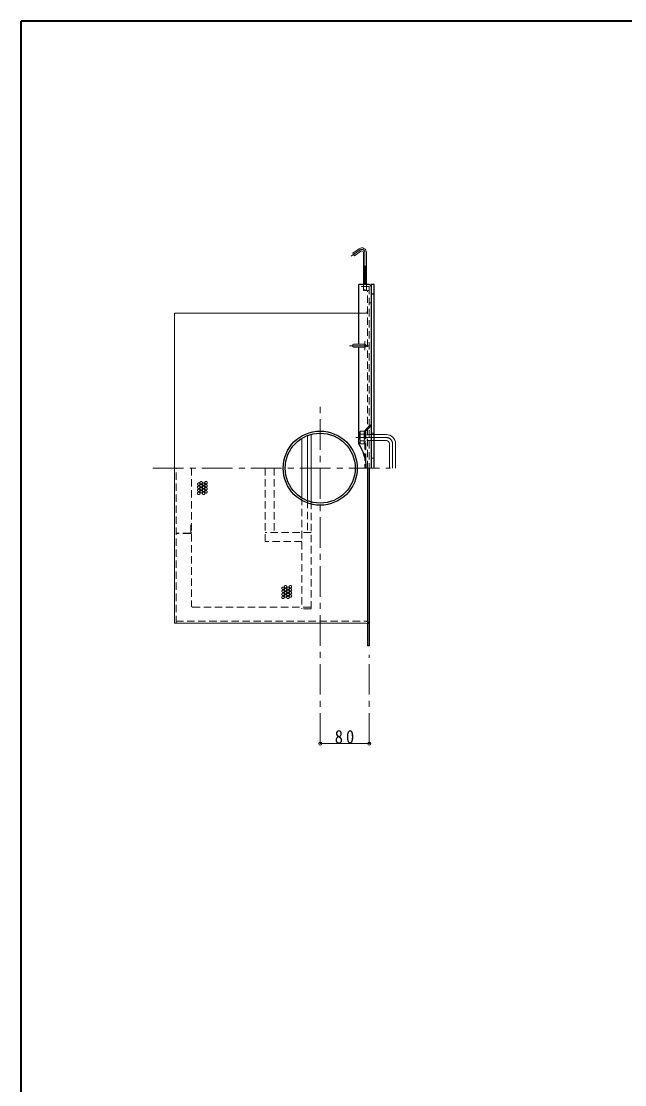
# Model space of a CAD drawing. Units: millimetres at full size, sheet at 1:10; details may follow other scales. Extents: x -2125 to 1925, y -1405 to 1405.
# Drawn here: x -2125 to -1140, y -332 to 1405 of the extents above; entities that cross this region are included whole.
import ezdxf

# ---------------------------------------------------------------- set-up
doc = ezdxf.new("R2010")
doc.units = ezdxf.units.MM
doc.header["$LTSCALE"] = 10
doc.header["$PDMODE"] = 32
doc.header["$PDSIZE"] = 5
doc.linetypes.add('CHAIN1', pattern=[8, 5, -1, 1, -1])
doc.linetypes.add('DASHED1', pattern=[1.8, 1.2, -0.6])
doc.layers.add('0-A', color=4, linetype='Continuous', lineweight=9)
doc.styles.add('ＭＳ ゴシック', font='')
doc.styles.get('ＭＳ ゴシック').set_extended_font_data('MS Gothic')

msp = doc.modelspace()

# ---------------------------------------------------------------- linework, layer by layer
at = {"layer": '0-A', "color": 1, "lineweight": 40}
for p in [(-2124.8, -1404.98), (1925.2, 1405.02)]:
    msp.add_line(p, (-2124.8, 1405.02), dxfattribs=at)
at = {"layer": '0-A', "linetype": 'CHAIN1'}
for p, q in [((-1571.66, 1031.51), (-1586.39, 1021.2)), ((-1563.8, 1027.41), (-1563.8, 965.02)), ((-1556.3, 875.02), (-1588.73, 875.02)), ((-1563.8, 867.52), (-1563.8, 882.52)), ((-1636.8, 225.02), (-1636.8, 782.17)), ((-1528.8, 725.02), (-1582.3, 725.02)), ((-1518.8, 675.02), (-1518.8, 715.02)), ((-1909.8, 675.02), (-1521.8, 675.02)), ((-1556.8, 225.02), (-1556.8, 370.02))]:
    msp.add_line(p, q, dxfattribs=at)
at = {"layer": '0-A', "color": 7, "lineweight": 18}
for p, q in [((-1573.1, 1033.56), (-1583.73, 1026.11)), ((-1566.3, 1027.41), (-1566.3, 975.02)), ((-1561.3, 1027.41), (-1561.3, 975.02)), ((-1563.8, 877.52), (-1582.29, 877.52)), ((-1563.8, 872.52), (-1582.29, 872.52)), ((-1548.8, 730.02), (-1528.8, 730.02)), ((-1548.8, 720.02), (-1528.8, 720.02)), ((-1523.8, 675.02), (-1523.8, 715.02)), ((-1513.8, 675.02), (-1513.8, 715.02)), ((-1874.8, 422.02), (-1874.8, 675.02)), ((-1562.8, 422.02), (-1874.8, 422.02))]:
    msp.add_line(p, q, dxfattribs=at)
at = {"layer": '0-A'}
for p, q in [((-1561.3, 1004.92), (-1566.3, 1004.92)), ((-1566.3, 1004.05), (-1561.3, 1004.46)), ((-1566.3, 1003.04), (-1561.3, 1003.45)), ((-1566.3, 1002.04), (-1561.3, 1002.45)), ((-1566.3, 1001.04), (-1561.3, 1001.45)), ((-1566.3, 1000.03), (-1561.3, 1000.44)), ((-1566.3, 999.03), (-1561.3, 999.44)), ((-1566.3, 998.03), (-1561.3, 998.44)), ((-1566.3, 997.02), (-1561.3, 997.43)), ((-1566.3, 996.02), (-1561.3, 996.43)), ((-1566.3, 995.02), (-1561.3, 995.43)), ((-1566.3, 994.01), (-1561.3, 994.42)), ((-1566.3, 993.01), (-1561.3, 993.42)), ((-1566.3, 992.01), (-1561.3, 992.42)), ((-1566.3, 991), (-1561.3, 991.41)), ((-1566.3, 990), (-1561.3, 990.41)), ((-1566.3, 989), (-1561.3, 989.41)), ((-1566.3, 987.99), (-1561.3, 988.4)), ((-1566.3, 986.99), (-1561.3, 987.4)), ((-1566.3, 985.99), (-1561.3, 986.4)), ((-1566.3, 984.98), (-1561.3, 985.39)), ((-1566.3, 983.98), (-1561.3, 984.39)), ((-1566.3, 982.98), (-1561.3, 983.39)), ((-1566.3, 981.97), (-1561.3, 982.38)), ((-1566.3, 980.97), (-1561.3, 981.38)), ((-1566.3, 979.97), (-1561.3, 980.38)), ((-1566.3, 978.96), (-1561.3, 979.37)), ((-1566.3, 977.96), (-1561.3, 978.37)), ((-1566.3, 976.96), (-1561.3, 977.37)), ((-1566.3, 975.95), (-1561.3, 976.36)), ((-1565.46, 975.02), (-1561.3, 975.36)), ((-1651.8, 730.16), (-1651.8, 619.87)), ((-1666.8, 723.66), (-1666.8, 626.38)), ((-1657.8, 728.17), (-1657.8, 621.87)), ((-1556.8, 225.02), (-1636.8, 225.02))]:
    msp.add_line(p, q, dxfattribs=at)
at = {"layer": '0-A', "color": 5, "lineweight": 25}
for p, q in [((-1556.8, 975.02), (-1573.8, 975.02)), ((-1573.8, 877.52), (-1573.8, 975.02)), ((-1548.8, 975.02), (-1553.8, 975.02)), ((-1553.8, 975.02), (-1553.8, 675.02)), ((-1548.8, 675.02), (-1548.8, 975.02)), ((-1573.8, 715.02), (-1573.8, 872.52)), ((-1559.8, 675.02), (-1559.8, 385.02)), ((-1556.8, 675.02), (-1556.8, 385.02)), ((-1556.8, 385.02), (-1559.8, 385.02))]:
    msp.add_line(p, q, dxfattribs=at)
at = {"layer": '0-A', "linetype": 'DASHED1'}
for p, q in [((-1566.3, 975.02), (-1566.3, 965.02)), ((-1561.3, 975.02), (-1561.3, 965.02)), ((-1561.3, 965.02), (-1566.3, 965.02)), ((-1556.8, 965.02), (-1559.8, 965.02)), ((-1559.8, 675.02), (-1559.8, 965.02)), ((-1549.3, 959.02), (-1553.8, 959.02)), ((-1549.3, 959.02), (-1549.3, 675.02)), ((-1562.8, 928.02), (-1573.8, 928.02)), ((-1571.8, 735.52), (-1572.3, 734.02)), ((-1572.3, 734.02), (-1572.3, 716.02)), ((-1572.3, 734.02), (-1571.8, 730.52)), ((-1564.8, 735.52), (-1571.8, 735.52)), ((-1571.8, 735.52), (-1571.8, 714.52)), ((-1564.8, 730.52), (-1571.8, 730.52)), ((-1564.8, 735.52), (-1564.8, 714.52)), ((-1564.3, 734.02), (-1564.3, 716.02)), ((-1548.8, 730.02), (-1564.3, 730.02)), ((-1563.8, 735.28), (-1563.8, 675.02)), ((-1562.3, 731.02), (-1563.8, 731.02)), ((-1562.92, 737.4), (-1553.8, 746.52)), ((-1562.3, 734.65), (-1562.3, 675.02)), ((-1561.42, 736.78), (-1553.8, 744.4)), ((-1549.3, 732.02), (-1553.8, 732.02)), ((-1571.8, 714.52), (-1572.3, 716.02)), ((-1564.8, 719.52), (-1571.8, 719.52)), ((-1564.8, 714.52), (-1571.8, 714.52)), ((-1564.3, 725.02), (-1564.8, 719.52)), ((-1564.8, 719.52), (-1564.3, 716.02)), ((-1564.3, 716.02), (-1564.8, 714.52)), ((-1548.8, 720.02), (-1564.3, 720.02)), ((-1562.3, 719.02), (-1563.8, 719.02)), ((-1549.3, 691.6), (-1553.8, 691.6)), ((-1871.8, 422.02), (-1871.8, 675.02)), ((-1846.8, 675.02), (-1846.8, 450.02)), ((-1726.8, 555.02), (-1726.8, 675.02)), ((-1711.8, 675.02), (-1711.8, 570.02)), ((-1666.8, 626.38), (-1666.8, 445.02)), ((-1657.8, 621.87), (-1657.8, 570.02)), ((-1651.8, 619.87), (-1651.8, 445.02)), ((-1847.8, 570.02), (-1847.8, 583.02)), ((-1846.8, 583.02), (-1847.8, 583.02)), ((-1848.8, 569.02), (-1871.8, 569.02)), ((-1848.8, 568.02), (-1871.8, 568.02)), ((-1651.8, 570.02), (-1726.8, 570.02)), ((-1666.8, 555.02), (-1726.8, 555.02)), ((-1844.8, 448.02), (-1651.8, 448.02)), ((-1651.8, 445.02), (-1666.8, 445.02)), ((-1871.8, 425.02), (-1562.8, 425.02))]:
    msp.add_line(p, q, dxfattribs=at)
at = {"layer": '0-A', "color": 7, "linetype": 'DASHED1', "lineweight": 18}
for p, q in [((-1557.8, 972.02), (-1573.8, 972.02)), ((-1556.8, 971.02), (-1556.8, 675.02)), ((-1548.8, 960.02), (-1553.8, 960.02)), ((-1553.8, 945.02), (-1556.8, 945.02))]:
    msp.add_line(p, q, dxfattribs=at)
at = {"layer": '0-A', "color": 7, "lineweight": 18}
msp.add_lwpolyline([(-1570.23, 1029.46), (-1580.86, 1022.02), (-1583.73, 1026.11)], dxfattribs=at)
at = {"layer": '0-A'}
msp.add_lwpolyline([(-1874.8, 675.02), (-1874.8, 928.02), (-1573.8, 928.02)], dxfattribs=at)
at = {"layer": '0-A', "linetype": 'DASHED1'}
for points in [[(-1571.8, 730.52), (-1572.3, 725.02), (-1571.8, 719.52), (-1572.3, 716.02)], [(-1564.8, 735.52), (-1564.3, 734.02), (-1564.8, 730.52), (-1564.3, 725.02)]]:
    msp.add_lwpolyline(points, dxfattribs=at)
at = {"layer": '0-A', "color": 5, "lineweight": 25}
for radius in [60.5, 57.15]:
    msp.add_circle((-1636.8, 675.02), radius, dxfattribs=at)
at = {"layer": '0-A', "linetype": 'DASHED1'}
for centre in [(-1835.18, 648.88), (-1835.18, 643.88), (-1831.18, 651.38), (-1831.18, 646.38), (-1831.18, 641.38), (-1827.18, 648.88), (-1827.18, 643.88), (-1823.18, 651.38), (-1823.18, 646.38), (-1823.18, 641.38), (-1835.18, 638.88), (-1835.18, 633.88), (-1831.18, 636.38), (-1827.18, 638.88), (-1827.18, 633.88), (-1823.18, 636.38), (-1697.37, 478.85), (-1697.37, 473.85), (-1697.37, 468.85), (-1693.37, 481.35), (-1693.37, 476.35), (-1693.37, 471.35), (-1689.37, 478.85), (-1689.37, 473.85), (-1689.37, 468.85), (-1685.37, 481.35), (-1685.37, 476.35), (-1685.37, 471.35), (-1697.37, 463.85), (-1693.37, 466.35), (-1689.37, 463.85), (-1685.37, 466.35)]:
    msp.add_circle(centre, 2, dxfattribs=at)
at = {"layer": '0-A', "color": 7, "lineweight": 18}
for centre, radius, start, end in [((-1568.8, 1027.41), 7.5, 0, 125), ((-1568.8, 1027.41), 2.5, 0, 125), ((-1563.8, 875.02), 2.5, 270, 90), ((-1528.8, 715.02), 15, 0, 90), ((-1528.8, 715.02), 5, 0, 90), ((-1562.8, 419.02), 3, 0, 90)]:
    msp.add_arc(centre, radius, start, end, dxfattribs=at)
at = {"layer": '0-A', "linetype": 'CHAIN1'}
for centre, radius, end in [((-1568.8, 1027.41), 5, 125), ((-1528.8, 715.02), 10, 90)]:
    msp.add_arc(centre, radius, 0, end, dxfattribs=at)
at = {"layer": '0-A', "color": 5, "lineweight": 25}
for centre, radius, end in [((-1556.8, 972.02), 3, 90), ((-1634.46, 675.02), 72.67, 33.39849)]:
    msp.add_arc(centre, radius, 0, end, dxfattribs=at)
at = {"layer": '0-A', "color": 7, "linetype": 'DASHED1', "lineweight": 18}
msp.add_arc((-1557.8, 971.02), 1, 0, 90, dxfattribs=at)
at = {"layer": '0-A', "linetype": 'DASHED1'}
for centre, radius, start, end in [((-1562.8, 931.02), 3, 270, 0), ((-1560.8, 735.28), 3, 135, 180), ((-1559.3, 734.65), 3, 135, 180), ((-1848.8, 570.02), 1, 270, 0), ((-1848.8, 570.02), 2, 270, 0), ((-1844.8, 450.02), 2, 180, 270), ((-1562.8, 419.02), 6, 0, 90)]:
    msp.add_arc(centre, radius, start, end, dxfattribs=at)
at = {"layer": '0-A', "color": 7, "lineweight": 18}
msp.add_ellipse((-1582.28, 875.02), major_axis=(0, -2.5), ratio=0.57, start_param=3.1415927, end_param=6.2831853, dxfattribs=at)
at = {"layer": '0-A'}
for p in [(-1636.8, 225.02), (-1556.8, 225.02)]:
    msp.add_point(p, dxfattribs=at)

# ---------------------------------------------------------------- texts
at = {"layer": '0-A', "color": 7, "insert": (-1613.05, 225.02), "char_height": 21.99, "attachment_point": 7, "style": 'ＭＳ ゴシック'}
msp.add_mtext('\\T1.36;\\W0.9;80', dxfattribs=at)

doc.saveas('drawing.dxf')
